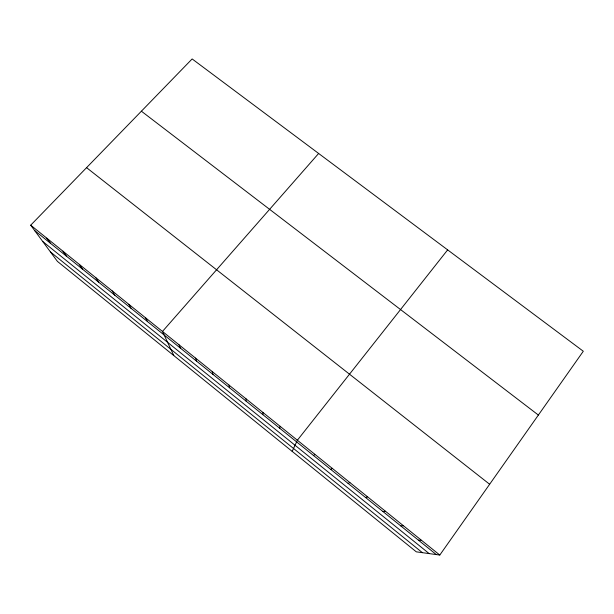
<?xml version="1.0" encoding="UTF-8"?>
<svg xmlns="http://www.w3.org/2000/svg" width="614" height="614" viewBox="0 0 614 614"><rect width="100%" height="100%" fill="white"/><g stroke="black" fill="none" stroke-linecap="round" stroke-linejoin="round"><path stroke-width="0.92" d="M262.838 414.642L262.976 412.485M279.669 428.219L280.122 426.308M292.18 451.382L297.383 440.223L447.652 249.875M439.793 555.056L583.3 351.246L192.144 58.944L30.7 225.192L57.417 261.387L416.307 551.84L439.793 555.056L30.7 225.192M313.662 455.642L314.759 454.237M318.635 153.469L162.472 331.445L173.8 355.575M330.831 469.495L332.258 468.344M348.115 483.433L349.88 482.55M365.514 497.47L367.617 496.856M383.029 511.6L385.477 511.255M400.666 525.83L403.459 525.753M418.418 540.151L421.565 540.351M141.397 111.203L538.371 415.056M86.566 167.66L489.642 484.262M34.653 230.542L436.293 554.572M42.719 241.479L429.171 553.598M50.44 251.94L422.394 552.669M46.787 238.163L50.471 243.305M62.989 251.226L66.389 256.153M79.29 264.373L82.414 269.078M95.707 277.605L98.547 282.095M112.224 290.929L114.787 295.196M128.863 304.344L131.135 308.382M145.61 317.845L147.583 321.659M178.943 344.723L180.332 348.077M195.528 358.1L196.618 361.216M212.221 371.554L213.012 374.44M229.03 385.108L229.513 387.749M245.945 398.747L246.122 401.149"/></g></svg>
